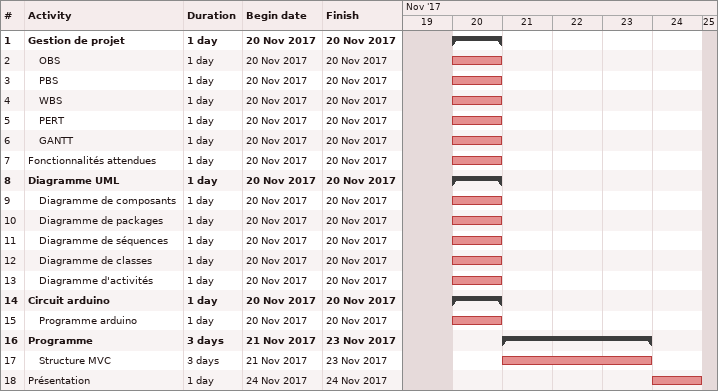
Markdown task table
| ID | Level | Task | Duration | Start | Finish |
|---|---|---|---|---|---|
| 1 | 1 | **Gestion de projet** | 1d | 2017-11-20 | 2017-11-20 |
| 2 | 2 | OBS | 1d | 2017-11-20 | 2017-11-20 |
| 3 | 2 | PBS | 1d | 2017-11-20 | 2017-11-20 |
| 4 | 2 | WBS | 1d | 2017-11-20 | 2017-11-20 |
| 5 | 2 | PERT | 1d | 2017-11-20 | 2017-11-20 |
| 6 | 2 | GANTT | 1d | 2017-11-20 | 2017-11-20 |
| 7 | 1 | Fonctionnalités attendues | 1d | 2017-11-20 | 2017-11-20 |
| 8 | 1 | **Diagramme UML** | 1d | 2017-11-20 | 2017-11-20 |
| 9 | 2 | Diagramme de composants | 1d | 2017-11-20 | 2017-11-20 |
| 10 | 2 | Diagramme de packages | 1d | 2017-11-20 | 2017-11-20 |
| 11 | 2 | Diagramme de séquences | 1d | 2017-11-20 | 2017-11-20 |
| 12 | 2 | Diagramme de classes | 1d | 2017-11-20 | 2017-11-20 |
| 13 | 2 | Diagramme d'activités | 1d | 2017-11-20 | 2017-11-20 |
| 14 | 1 | **Circuit arduino** | 1d | 2017-11-20 | 2017-11-20 |
| 15 | 2 | Programme arduino | 1d | 2017-11-20 | 2017-11-20 |
| 16 | 1 | **Programme** | 3d | 2017-11-21 | 2017-11-23 |
| 17 | 2 | Structure MVC | 3d | 2017-11-21 | 2017-11-23 |
| 18 | 1 | Présentation | 1d | 2017-11-24 | 2017-11-24 |
